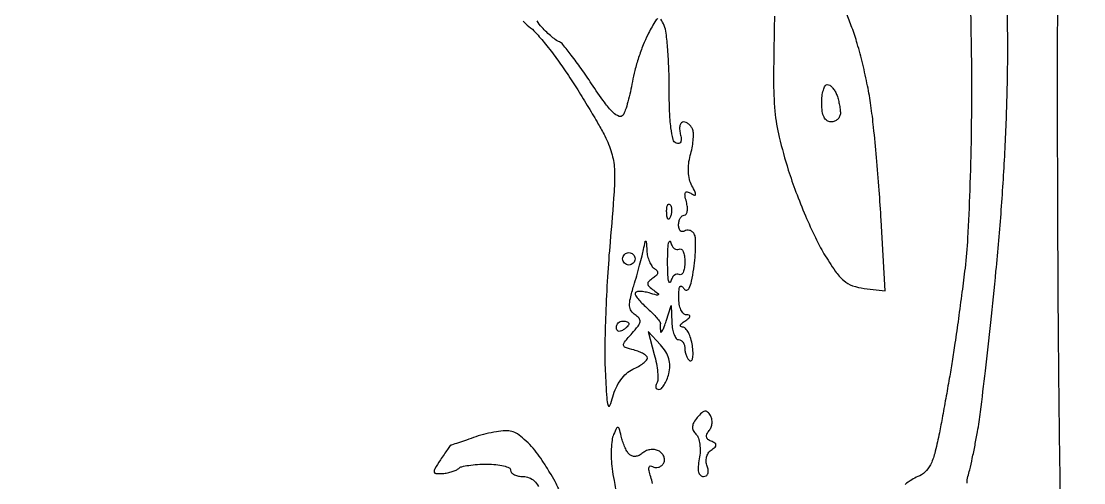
# Model space of a CAD drawing. Extents: x 0 to 102, y 0 to 135.
# Drawn here: x 16.44 to 30.89, y 91.45 to 97.73 of the extents above; entities that cross this region are included whole.
import ezdxf

# ---------------------------------------------------------------- set-up
doc = ezdxf.new("R2010")
doc.units = 0
doc.header["$MEASUREMENT"] = 0

msp = doc.modelspace()

# ---------------------------------------------------------------- linework, layer by layer
for points in [[(30.54279, 98.263538, 0.007553), (30.527875, 97.243747, 0.000859), (30.532943, 94.939496, 0.000898), (30.541598, 93.425017, 0.001463), (30.555014, 92.13976, 0.000165), (30.570717, 90.993112, 0.135711), (30.586404, 90.939331, -0.134315), (30.602273, 90.885471, -0.000146), (30.625646, 89.669396, -0.001368), (30.647691, 88.307759, -0.000839), (30.666595, 86.702551, 0.000033), (30.685773, 84.815616, 0.00002), (30.70867, 82.585771, 0.00002), (30.731548, 80.374829, 0.000035), (30.75062, 78.5511, -0.000439), (30.769668, 76.57694, -0.000168), (30.792841, 73.829363, -0.000166), (30.816006, 70.846073, -0.000204), (30.835569, 68.0607, 0.000004), (30.856286, 64.932268, 0.000002), (30.883525, 60.825814, 0.000002), (30.912326, 56.488502, 0.000002), (30.938318, 52.5789, -0.000116)], [(31.042661, 24.1956, 0.000001), (31.037549, 23.023692, 0.000001), (31.032419, 21.846099, 0.000001), (31.02793, 20.814404, 0.000005)], [(29.331028, 98.412536, -0.004245), (29.353611, 97.651529, -0.00458), (29.362532, 96.9093, -0.004743), (29.357654, 96.17328, -0.004618), (29.338832, 95.430915, -0.004559), (29.310322, 94.778957, -0.017145), (29.274723, 94.3713, -0.00223), (29.23314, 94.042632, -0.001719), (29.184946, 93.684454, -0.001737), (29.137596, 93.350054, -0.004153), (29.099533, 93.1023, -0.002637), (29.060978, 92.872205, -0.001573), (29.012802, 92.598839, -0.001575), (28.963098, 92.326829, -0.002729), (28.919856, 92.101191, -0.015494), (28.86236, 91.850886, -0.053327), (28.803227, 91.69536, -0.084731), (28.730259, 91.597139, -0.100203), (28.632579, 91.535481, 0.051668), (28.550029, 91.493905, 0.028701), (28.458674, 91.427688, 0.028327)], [(29.302298, 91.447233, -0.089612), (29.313951, 91.537361, 0.019681), (29.338683, 91.627432, 0.004401), (29.373436, 91.78298, 0.004561), (29.410371, 91.963433, 0.004395), (29.444486, 92.146766, 0.013292), (29.484777, 92.415889, 0.001876), (29.550927, 92.97257, 0.002138), (29.623938, 93.632153, 0.001818), (29.695497, 94.329, 0.006109), (29.767883, 95.163962, 0.006173), (29.81956, 95.997545, 0.006386), (29.849128, 96.800686, 0.008073), (29.854984, 97.5438, 0.00677), (29.841338, 98.169552, 0.005863)], [(26.683116, 97.7976, 0.00388), (26.670923, 96.942786, 0.0241), (26.689197, 96.504713, 0.036847), (26.747257, 96.152862, 0.016971), (26.871685, 95.705259, 0.013936), (26.975058, 95.406339, 0.010517), (27.104552, 95.083861, 0.010655), (27.239157, 94.785809, 0.024093), (27.35645, 94.567843, 0.016117), (27.509231, 94.331616, 0.063319), (27.625048, 94.202924, 0.091584), (27.745856, 94.132323, 0.058953), (27.904302, 94.095483), (28.186705, 94.064099), (28.133581, 95.0214, 0.004637), (28.106953, 95.432323, 0.003682), (28.070814, 95.875599, 0.003722), (28.03122, 96.286095, 0.009306), (27.994505, 96.585018, 0.01444), (27.949082, 96.85011, 0.010129), (27.883329, 97.145765, 0.010231), (27.80877, 97.426542, 0.020966), (27.736732, 97.642518, -0.007164), (27.664749, 97.840001, -0.005284)], [(23.266548, 97.731417, 0.078999), (23.343519, 97.656977, -0.057521), (23.432992, 97.57756, -0.011997), (23.569357, 97.417606, -0.012443), (23.719383, 97.223129, -0.011473), (23.863797, 97.016174, -0.005878), (24.007612, 96.794033, -0.004848), (24.155866, 96.553898, -0.004898), (24.287649, 96.330829, -0.013018), (24.376002, 96.168243, -0.043898), (24.468367, 95.939652, -0.061761), (24.506162, 95.72324, -0.030507), (24.50258, 95.410762, -0.003671), (24.447622, 94.723526, 0.006682), (24.412671, 94.250648, 0.005679), (24.388123, 93.750643, 0.005731), (24.376162, 93.294863, 0.01604), (24.38169, 92.9754, 0.002593), (24.401759, 92.607966, 0.056808), (24.420284, 92.502111, 0.712218), (24.445681, 92.500935, 0.031978), (24.485558, 92.623147, -0.046028), (24.528842, 92.744175, -0.048642), (24.592915, 92.852868, -0.052182), (24.671414, 92.939858, -0.076365), (24.757534, 92.996277, 0.02369), (24.833921, 93.03555, 0.032263), (24.898407, 93.078426, 0.033608), (24.944892, 93.119071, 0.198845), (24.957, 93.148313, 0.2162), (24.94485, 93.175097, 0.046366), (24.90248, 93.205759, 0.040564), (24.842476, 93.234944, 0.028965), (24.771401, 93.258001, -0.01805), (24.65526, 93.292896, -0.291628), (24.630859, 93.323362, -0.204229), (24.643943, 93.366399, -0.009382), (24.746887, 93.484533, 0.020014), (24.82873, 93.582584, 0.122035), (24.855004, 93.6426, 0.218253), (24.842495, 93.689625, 0.082051), (24.78991, 93.735496, -0.112099), (24.735787, 93.788701, -0.130865), (24.713827, 93.857151, -0.071136), (24.723237, 93.959318, -0.015119), (24.769985, 94.132181, 0.004117), (24.810096, 94.268528, 0.003696), (24.849465, 94.41051, 0.003706), (24.882908, 94.538446, 0.011604), (24.902747, 94.6251, -0.00199), (24.9254, 94.733598, -0.455508), (24.933436, 94.738052, -0.299176), (24.940467, 94.728622, -0.001595), (24.947186, 94.608943, 0.044143), (24.957869, 94.533746, 0.043222), (24.981622, 94.461036, 0.046605), (25.014001, 94.401095, 0.107614), (25.050632, 94.365718, -0.080017), (25.085961, 94.33515, -0.217547), (25.094563, 94.303997, -0.16628), (25.076964, 94.270885, -0.045008), (25.029482, 94.233825, 0.042049), (24.973953, 94.191009, 0.229819), (24.960347, 94.156756, 0.192868), (24.977957, 94.120737, 0.029351), (25.0416, 94.069658, -0.011753), (25.104698, 94.022568, -0.531384), (25.103726, 94.008853, -0.196326), (25.079986, 94.005617, -0.00549), (24.97815, 94.033059, 0.027426), (24.905162, 94.049332, 0.048634), (24.843715, 94.053476, 0.070414), (24.801534, 94.046215, 0.325779), (24.7878, 94.027374, 0.152368), (24.797671, 93.995734, 0.021849), (24.839135, 93.941022, 0.023145), (24.895638, 93.878952, 0.017897), (24.962557, 93.81658, -0.016263), (25.029088, 93.754976, -0.022455), (25.084347, 93.695229, -0.020031), (25.124744, 93.643331, -0.185841), (25.131757, 93.616307, 0.023575), (25.130215, 93.593141, 0.011239), (25.13031, 93.563269, 0.011113), (25.131807, 93.532002, 0.015513), (25.134633, 93.50415, 0.600474), (25.144239, 93.500566, 0.093075), (25.160486, 93.521467, 0.029861), (25.184152, 93.575117, 0.011453), (25.2108, 93.6522), (25.278534, 93.8637), (25.286967, 93.63105, 0.034479), (25.296372, 93.541947, 0.051624), (25.317774, 93.466741, 0.066121), (25.346931, 93.414914, 0.235803), (25.38, 93.3984, -0.142666), (25.412261, 93.389004, -0.09965), (25.439749, 93.36259, -0.08433), (25.458267, 93.323091, -0.067639), (25.4646, 93.276493, 0.051437), (25.469738, 93.226685, 0.048187), (25.484955, 93.177816, 0.051698), (25.507335, 93.136992, 0.103478), (25.533892, 93.111761, 0.401493), (25.557001, 93.116687, 0.110488), (25.57208, 93.154757, 0.052318), (25.575796, 93.225477, 0.023425), (25.56659, 93.318268, 0.0356), (25.545533, 93.413825, 0.049793), (25.512502, 93.494739, 0.060855), (25.47335, 93.550921, 0.20978), (25.433848, 93.568895, -0.144383), (25.408847, 93.576636, -0.347389), (25.40322, 93.593901, -0.129231), (25.42179, 93.620432, -0.03235), (25.4646, 93.6522, 0.021149), (25.517209, 93.689444, 0.167501), (25.533337, 93.714031, 0.405416), (25.524236, 93.729865, 0.066727), (25.48575, 93.735505, -0.202875), (25.445063, 93.753313, -0.084697), (25.411138, 93.804099, -0.063919), (25.388468, 93.879446, -0.042569), (25.381295, 93.96945, -0.015133), (25.385043, 94.073997, -0.123342), (25.399591, 94.119175, -0.444807), (25.422754, 94.123312, -0.086633), (25.45501, 94.08782, 0.301061), (25.490236, 94.072042, 0.245458), (25.523962, 94.097423, 0.060821), (25.555613, 94.19206, 0.013103), (25.585761, 94.362521, 0.015338), (25.604195, 94.517776, 0.019228), (25.611303, 94.662569, 0.017706), (25.60833, 94.782417, 0.12397), (25.590801, 94.837731, 0.090156), (25.56447, 94.866953, 0.095407), (25.530029, 94.884333, 0.099729), (25.492885, 94.887247, 0.108692), (25.458754, 94.875287, -0.153598), (25.428892, 94.867702, -0.191518), (25.403134, 94.879655, -0.129571), (25.385724, 94.911514, -0.06068), (25.38, 94.958507, -0.056198), (25.385688, 95.008958, -0.075659), (25.402525, 95.051656, -0.094904), (25.427426, 95.080287, -0.167978), (25.45668, 95.0904, 0.25974), (25.482181, 95.104606, 0.099525), (25.496821, 95.143989, 0.065587), (25.498384, 95.202916, 0.037845), (25.485653, 95.272829, -0.021135), (25.467097, 95.358414, -0.160624), (25.473071, 95.398683, -0.355431), (25.497575, 95.409684, -0.073267), (25.544314, 95.38952, 0.03877), (25.593616, 95.364098, 0.487318), (25.609454, 95.372923, 0.152857), (25.604555, 95.405827, 0.010059), (25.560447, 95.492385, -0.065823), (25.528272, 95.57788, -0.04414), (25.513651, 95.681437, -0.041496), (25.517115, 95.79347, -0.040386), (25.538985, 95.904444, 0.022617), (25.562634, 96.005409, 0.023058), (25.576884, 96.107449, 0.023587), (25.580954, 96.196898, 0.082488), (25.571428, 96.25365, 0.068532), (25.551007, 96.294077, 0.064854), (25.520093, 96.328336, 0.069429), (25.483816, 96.351512, 0.107884), (25.447683, 96.3594, 0.208703), (25.417853, 96.346382, 0.120382), (25.398456, 96.311557, 0.082253), (25.392937, 96.258901, 0.049059), (25.402858, 96.19653, -0.038592), (25.414804, 96.130364, -0.129071), (25.408043, 96.087159, -0.242459), (25.384654, 96.068125, -0.144434), (25.348025, 96.071044, -0.248423), (25.305014, 96.120342, -0.025034), (25.276113, 96.278847, -0.023194), (25.257246, 96.503131, -0.009834), (25.251851, 96.804965, 0.009273), (25.247175, 97.084051, 0.011085), (25.232071, 97.346595, 0.009909), (25.210143, 97.566353, 0.068786), (25.182761, 97.6707, 0.045075), (25.137496, 97.756789, 0.397886)], [(25.099421, 97.766077, 0.137593), (25.05457, 97.720669, 0.007689), (24.960142, 97.5438, 0.024976), (24.897691, 97.405837, 0.014517), (24.836001, 97.234766, 0.014491), (24.784009, 97.059308, 0.023637), (24.751376, 96.907569, -0.013286), (24.724554, 96.768956, -0.0138), (24.690697, 96.633721, -0.013605), (24.655065, 96.518581, -0.056622), (24.624131, 96.452949, -0.362282), (24.569335, 96.434664, -0.102582), (24.488089, 96.487607, -0.041444), (24.370161, 96.625926, -0.009618), (24.19648, 96.877679, 0.007294), (24.053896, 97.086426, 0.01039), (23.920767, 97.267252, 0.006698), (23.80492, 97.413837, 0.134404), (23.759048, 97.446682, -0.069916), (23.718015, 97.468769, -0.0158), (23.655559, 97.517743, -0.016072), (23.586498, 97.579388, -0.014977), (23.519845, 97.646768, -0.059415), (23.454968, 97.7355, -0.027119)], [(25.025402, 91.441457, 0.021079), (24.999999, 91.534997, -0.02124), (24.977863, 91.616611, -0.103622), (24.977107, 91.664218, -0.331225), (24.995038, 91.680606, -0.165058), (25.026691, 91.673314, 0.10787), (25.064715, 91.659921, 0.099613), (25.106039, 91.663018, 0.095641), (25.144299, 91.682169, 0.090857), (25.173493, 91.714479, 0.118438), (25.187245, 91.756286, 0.100628), (25.181736, 91.802533, 0.09245), (25.157708, 91.84615, 0.082519), (25.118726, 91.880219, 0.089291), (25.065818, 91.901074, 0.074613), (25.005424, 91.903999, 0.072467), (24.945195, 91.888926, 0.075849), (24.892802, 91.857426, -0.062017), (24.84242, 91.825215, -0.089493), (24.791519, 91.811321, -0.10551), (24.74525, 91.817008, -0.120447), (24.707826, 91.841115, -0.060283), (24.677243, 91.882332, -0.024177), (24.645417, 91.945047, -0.023501), (24.617278, 92.016689, -0.027413), (24.597604, 92.0871, 0.008369), (24.573169, 92.189434, 0.28524), (24.555914, 92.205965, 0.344356), (24.536293, 92.196364, 0.010457), (24.495874, 92.108595, 0.069078), (24.474007, 92.030412, 0.02262), (24.463284, 91.910985, 0.022049), (24.463254, 91.775724, 0.023206), (24.475241, 91.643295, 0.012609), (24.501269, 91.483928, 0.00448), (24.54625, 91.25746, 0.004442)], [(23.749369, 91.368, 0.020503), (23.69955, 91.467676, 0.009128), (23.626221, 91.594931, 0.009018), (23.54361, 91.726975, 0.012057), (23.463665, 91.843531, 0.029116), (23.378828, 91.947688, 0.028256), (23.281658, 92.042394, 0.029449), (23.186785, 92.115597, 0.08584), (23.111745, 92.149743, 0.07677), (23.027667, 92.158395, 0.023971), (22.901132, 92.145873, 0.023329), (22.759133, 92.11809, 0.023785), (22.621272, 92.077336, -0.000685), (22.494264, 92.033318, -0.001088), (22.38544, 91.996034, -0.000214), (22.289453, 91.963427, -0.054043), (22.28068, 91.961474, 0.212284), (22.273723, 91.957403, 0.001621), (22.234737, 91.902765, 0.0056), (22.190568, 91.838935, 0.00352), (22.140314, 91.763404, 0.009257), (22.063662, 91.641556, 0.178926), (22.055416, 91.598426, 0.354852), (22.079756, 91.576923, 0.028801), (22.171161, 91.578381, 0.029992), (22.236598, 91.58717, 0.029235), (22.301088, 91.603769, 0.030552), (22.35584, 91.625097, 0.088441), (22.389077, 91.648277, -0.139908), (22.429845, 91.670941, -0.019638), (22.525389, 91.689326, -0.02116), (22.643066, 91.702147, -0.016553), (22.7715, 91.7064, -0.024639), (22.895778, 91.700272, -0.039181), (23.000537, 91.681549, -0.046453), (23.075065, 91.654511, -0.290245), (23.0958, 91.6218, 0.193015), (23.108756, 91.589489, 0.087565), (23.146118, 91.562051, 0.067405), (23.201536, 91.543431, 0.047419), (23.267094, 91.5372, -0.098473), (23.345408, 91.521625, -0.086693), (23.415836, 91.476922, -0.073778), (23.475649, 91.403703, -0.047595)]]:
    msp.add_lwpolyline(points, format="xyb")
for points in [[(27.401349, 96.867, -0.144282), (27.434009, 96.857375, -0.059761), (27.469789, 96.827691, -0.052351), (27.50301, 96.784376, -0.045844), (27.528249, 96.733181, -0.024761), (27.547922, 96.673191, -0.016939), (27.564516, 96.603427, -0.017107), (27.57595, 96.534937, -0.032815), (27.5796, 96.479381, -0.104916), (27.569887, 96.433601, -0.099144), (27.542323, 96.394644, -0.096457), (27.501141, 96.368534, -0.093456), (27.4527, 96.3594, -0.152103), (27.397798, 96.376497, -0.12651), (27.357525, 96.42285, -0.082504), (27.333326, 96.501352, -0.033607), (27.3258, 96.6132, -0.028177), (27.331285, 96.710444, -0.044188), (27.347992, 96.792446, -0.055036), (27.372241, 96.849915, -0.271801)], [(25.261912, 95.236687, -0.126455), (25.278261, 95.209029, -0.060344), (25.284958, 95.167972, -0.05415), (25.281792, 95.120803, -0.051402), (25.268591, 95.074537, -0.054073), (25.249848, 95.039287, -0.470617), (25.23443, 95.037828, -0.168741), (25.222474, 95.062511, -0.018894), (25.217479, 95.12565, -0.028489), (25.218409, 95.184547, -0.077125), (25.227776, 95.225154, -0.208169), (25.243397, 95.240597, -0.296942)], [(25.269316, 94.729814, 0.056469), (25.28995, 94.676297, 0.095139), (25.319752, 94.638719, 0.13522), (25.353559, 94.62273, 0.183658), (25.386403, 94.629057, -0.294426), (25.41597, 94.628492, -0.139608), (25.44163, 94.598128, -0.072266), (25.459059, 94.537493, -0.033918), (25.4646, 94.4559, -0.033918), (25.459059, 94.374307, -0.072266), (25.44163, 94.313672, -0.139608), (25.41597, 94.283308, -0.294426), (25.386403, 94.282743, 0.183658), (25.353559, 94.28907, 0.13522), (25.319752, 94.273081, 0.095139), (25.28995, 94.235503, 0.056469), (25.269316, 94.181986, -0.546984), (25.255125, 94.177368, -0.187993), (25.241851, 94.20095, -0.026941), (25.232982, 94.302441, -0.008324), (25.230427, 94.4559, -0.008324), (25.232982, 94.609359, -0.026941), (25.241851, 94.71085, -0.187993), (25.255125, 94.734432, -0.546984)], [(24.7032, 94.5828, -0.099038), (24.735487, 94.576341, -0.097945), (24.762949, 94.557949, -0.097945), (24.781341, 94.530487, -0.099038), (24.7878, 94.4982, -0.099038), (24.781341, 94.465913, -0.097945), (24.762949, 94.438451, -0.097945), (24.735487, 94.420059, -0.099038), (24.7032, 94.4136, -0.099038), (24.670913, 94.420059, -0.097945), (24.643451, 94.438451, -0.097945), (24.625059, 94.465913, -0.099038), (24.6186, 94.4982, -0.099038), (24.625059, 94.530487, -0.097945), (24.643451, 94.557949, -0.097945), (24.670913, 94.576341, -0.099038)], [(24.6186, 93.6522, -0.042167), (24.650989, 93.649464, -0.061769), (24.678349, 93.641241, -0.081139), (24.696901, 93.629159, -0.210953), (24.7032, 93.614893, -0.151918), (24.697655, 93.597065, -0.038439), (24.678349, 93.573186, -0.035638), (24.650983, 93.548057, -0.029505), (24.6186, 93.5253, -0.082592), (24.586274, 93.512059, -0.161196), (24.558851, 93.514691, -0.182303), (24.540623, 93.532579, -0.108972), (24.534, 93.562607, -0.093332), (24.54044, 93.596807, -0.09642), (24.558851, 93.625882, -0.099167), (24.58632, 93.645342, -0.105053)], [(25.131601, 93.327492), (24.963864, 93.507537), (25.049322, 93.198032, -0.02063), (25.078257, 93.073416, -0.025231), (25.094525, 92.954927, -0.025025), (25.09808, 92.856082, -0.135696), (25.083198, 92.805063, 0.073266), (25.069422, 92.773134, 0.149527), (25.070391, 92.746117, 0.188307), (25.085578, 92.728266, 0.124032), (25.112036, 92.7216, 0.201572), (25.146639, 92.736141, 0.053532), (25.184532, 92.784146, 0.045466), (25.219541, 92.853004, 0.033413), (25.245898, 92.934524, 0.057277), (25.260088, 93.041829, 0.075164), (25.246998, 93.139667, 0.071262), (25.204666, 93.233119, 0.045634)], [(25.811843, 92.368892, 0.072186), (25.773684, 92.414408, 0.224386), (25.736269, 92.425472, 0.151952), (25.69332, 92.404431, 0.030243), (25.634148, 92.341319, 0.042581), (25.586626, 92.27298, 0.111081), (25.568969, 92.216149, 0.136814), (25.578973, 92.164675, 0.080552), (25.615883, 92.113477, -0.117613), (25.648351, 92.060668, -0.045862), (25.667627, 91.976618, -0.042149), (25.672518, 91.877951, -0.040691), (25.660942, 91.778662, 0.027305), (25.645582, 91.671829, 0.079122), (25.650769, 91.597549, 0.144366), (25.675374, 91.554009, 0.194826), (25.716876, 91.5372, 0.137938), (25.754723, 91.547844, 0.17225), (25.77757, 91.576019, 0.122055), (25.781953, 91.620925, 0.055253), (25.766886, 91.678486, -0.079798), (25.754329, 91.738235, -0.073255), (25.760501, 91.800787, -0.076417), (25.78387, 91.856502, -0.101988), (25.821285, 91.896427, 0.027016), (25.874863, 91.938751, 0.216726), (25.887402, 91.966729, 0.263103), (25.873521, 91.990969, 0.038204), (25.820619, 92.017168, -0.077522), (25.777553, 92.042877, -0.176771), (25.758756, 92.075111, -0.159035), (25.764191, 92.114415, -0.060043), (25.79463, 92.161614, 0.083859), (25.821513, 92.207985, 0.068913), (25.834044, 92.263901, 0.069655), (25.830857, 92.320507, 0.089805)]]:
    msp.add_lwpolyline(points, format="xyb", close=True)

doc.saveas('drawing.dxf')
